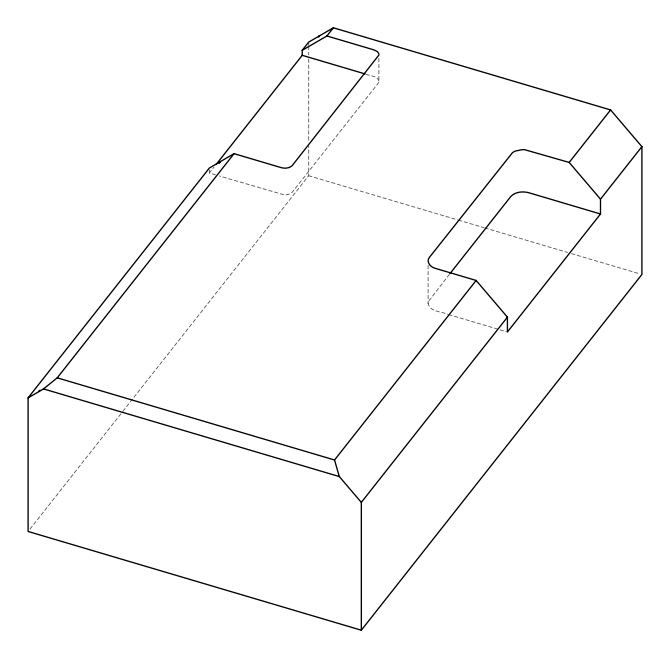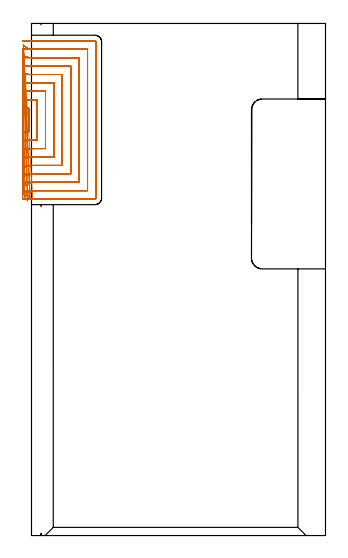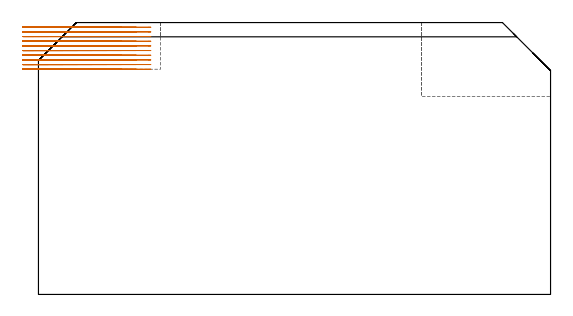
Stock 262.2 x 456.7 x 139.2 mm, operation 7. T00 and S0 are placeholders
(PLAN: 7 operations, 2 tool changes, 133.7 min)
(1 AREA_MILL | FG_CHAMFER_SURFACE | UGT0205_001 | 16.81 min | 57007 mm3)
(2 AREA_MILL_1 | FG_CHAMFER_SURFACE_1 | UGT0205_001 | 17.43 min | 74457 mm3)
(3 AREA_MILL_2 | FG_CHAMFER_SURFACE_2 | UGT0205_001 | 0.86 min | 3445 mm3)
(4 AREA_MILL_3 | FG_CHAMFER_SURFACE_3 | UGT0205_001 | 5.24 min | 22897 mm3)
(5 AREA_MILL_4 | FG_CHAMFER_SURFACE_4 | UGT0205_001 | 5.62 min | 5944 mm3)
(6 MILL_SLOT | SLOT_PARTIAL_RECTANGULAR | NXT0201_012 | Follow Part, ap 4, ae 75% | 34.29 min | 372490 mm3)
(7 MILL_SLOT_1 | SLOT_PARTIAL_RECTANGULAR_1 | NXT0201_013 | Follow Part, ap 2.5, ae 75% | 53.49 min | 222386 mm3)
(TOOL UGT0205_001 | Chamfer Mill 20 x 3 x 45 deg. | D20 FL50 Z2)
(TOOL NXT0201_012 | ENDMILL 16mm [2P460-1600-NA 1630] | D16 FL38 Z6)
(TOOL NXT0201_013 | ENDMILL 10mm | D10 FL30 Z4)
(OP 7 MILL_SLOT_1)
G17 G21 G94 G90
T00 M6
G54
G17 G0 G90 X-7.981 Y359.391 S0 M3
G43 Z149.2 H0
Z136.81
G94 G1 X-5. Y359.725 F250.
G2 X-2.5 Y359.953 R60. F500.
G1 Y381.25
G2 X-5. Y381.404 R60.
G1 X-7.99 Y381.651 F250.
X-7.976 Y351.789
X-5. Y352.172
G2 X1.693 Y352.6 R52.5 F500.
G1 X5.
Y388.7
X-0.056
G2 X-5. Y388.933 R52.5
G1 X-7.987 Y389.216 F250.
X-7.967 Y344.153
X-5. Y344.599
G2 X1.693 Y345.1 R45. F500.
G1 X12.5
Y396.2
X-0.056
G2 X-5. Y396.472 R45.
G1 X-7.982 Y396.802 F250.
X-7.952 Y336.462
X-5. Y336.998
G2 X1.693 Y337.6 R37.5 F500.
G1 X20.
Y403.7
X-0.056
G2 X-5. Y404.027 R37.5
G1 X-7.974 Y404.423 F250.
X-7.924 Y328.674
X-5. Y329.344
G2 X1.693 Y330.1 R30. F500.
G1 X27.5
Y411.2
X-0.056
G2 X-5. Y411.61 R30.
G1 X-7.959 Y412.105 F250.
X-7.864 Y320.689
X-5. Y321.581
G2 X1.693 Y322.6 R22.5 F500.
G1 X35.
Y418.7
X-0.056
G2 X-5. Y419.25 R22.5
G1 X-7.927 Y419.909 F250.
X-7.685 Y312.185
X-5. Y313.524
G2 X1.693 Y315.1 R15. F500.
G1 X42.5
Y426.2
X-0.056
G2 X-5. Y427.038 R15.
G1 X-7.832 Y428.027 F250.
X-6.31 Y301.194
X-4.829 Y303.803
G2 X1.693 Y307.6 R7.5 F500.
G1 X50.
Y433.7
X-0.056
G2 X-5. Y435.56 R7.5
G1 X-7.256 Y437.537 F250.
X-1.307 Y300.1 F500.
X1.693 F250.
X56.6 F500.
G3 X57.5 Y301. R0.9
G1 Y440.3
G3 X56.6 Y441.2 R0.9
G1 X-0.056
X-3.056 F250.
G0 Z149.2
X-7.965 Y358.952
Z134.42
G1 X-5. Y359.406
G2 X-2.5 Y359.736 R60. F500.
G1 Y381.25
G2 X-5. Y381.404 R60.
G1 X-7.99 Y381.651 F250.
X-7.955 Y351.286
X-5. Y351.806
G2 X4.097 Y352.6 R52.5 F500.
G1 X5.
Y388.7
X-0.056
G2 X-5. Y388.933 R52.5
G1 X-7.987 Y389.216 F250.
X-7.938 Y343.565
X-5. Y344.171
G2 X4.097 Y345.1 R45. F500.
G1 X12.5
Y396.2
X-0.056
G2 X-5. Y396.472 R45.
G1 X-7.982 Y396.802 F250.
X-7.91 Y335.752
X-5. Y336.48
G2 X4.097 Y337.6 R37.5 F500.
G1 X20.
Y403.7
X-0.056
G2 X-5. Y404.027 R37.5
G1 X-7.974 Y404.423 F250.
X-7.859 Y327.778
X-5. Y328.688
G2 X4.097 Y330.1 R30. F500.
G1 X27.5
Y411.2
X-0.056
G2 X-5. Y411.61 R30.
G1 X-7.959 Y412.105 F250.
X-7.744 Y319.466
X-5. Y320.679
G2 X4.097 Y322.6 R22.5 F500.
G1 X35.
Y418.7
X-0.056
G2 X-5. Y419.25 R22.5
G1 X-7.927 Y419.909 F250.
X-7.385 Y310.208
X-5. Y312.027
G2 X4.097 Y315.1 R15. F500.
G1 X42.5
Y426.2
X-0.056
G2 X-5. Y427.038 R15.
G1 X-7.832 Y428.027 F250.
X-3.797 Y298.385 F500.
X-3.3 Y301.343 F250.
G2 X4.097 Y307.6 R7.5 F500.
G1 X50.
Y433.7
X-0.056
G2 X-5. Y435.56 R7.5
G1 X-7.256 Y437.537 F250.
X1.097 Y300.1 F500.
X4.097 F250.
X56.6 F500.
G3 X57.5 Y301. R0.9
G1 Y440.3
G3 X56.6 Y441.2 R0.9
G1 X-0.056
X-3.056 F250.
G0 Z149.2
X-7.981 Y359.388
Z132.03
G1 X-5. Y359.723
G2 X-2.5 Y359.952 R60. F500.
G1 Y381.25
G2 X-5. Y381.404 R60.
G1 X-7.99 Y381.651 F250.
X-7.975 Y351.785
X-5. Y352.169
G2 X1.714 Y352.6 R52.5 F500.
G1 X5.
Y388.7
X-0.056
G2 X-5. Y388.933 R52.5
G1 X-7.987 Y389.216 F250.
X-7.966 Y344.149
X-5. Y344.596
G2 X1.714 Y345.1 R45. F500.
G1 X12.5
Y396.2
X-0.056
G2 X-5. Y396.472 R45.
G1 X-7.982 Y396.802 F250.
X-7.952 Y336.457
X-5. Y336.994
G2 X1.714 Y337.6 R37.5 F500.
G1 X20.
Y403.7
X-0.056
G2 X-5. Y404.027 R37.5
G1 X-7.974 Y404.423 F250.
X-7.924 Y328.668
X-5. Y329.339
G2 X1.714 Y330.1 R30. F500.
G1 X27.5
Y411.2
X-0.056
G2 X-5. Y411.61 R30.
G1 X-7.959 Y412.105 F250.
X-7.863 Y320.68
X-5. Y321.575
G2 X1.714 Y322.6 R22.5 F500.
G1 X35.
Y418.7
X-0.056
G2 X-5. Y419.25 R22.5
G1 X-7.927 Y419.909 F250.
X-7.683 Y312.171
X-5. Y313.514
G2 X1.714 Y315.1 R15. F500.
G1 X42.5
Y426.2
X-0.056
G2 X-5. Y427.038 R15.
G1 X-7.832 Y428.027 F250.
X-6.294 Y301.164
X-4.822 Y303.779
G2 X1.714 Y307.6 R7.5 F500.
G1 X50.
Y433.7
X-0.056
G2 X-5. Y435.56 R7.5
G1 X-7.256 Y437.537 F250.
X-1.286 Y300.1 F500.
X1.714 F250.
X56.6 F500.
G3 X57.5 Y301. R0.9
G1 Y440.3
G3 X56.6 Y441.2 R0.9
G1 X-0.056
X-3.056 F250.
G0 Z149.2
X-7.99 Y359.669
Z129.64
G1 X-5. Y359.908
G2 X-2.5 Y360.056 R60. F500.
G1 Y381.244
G2 X-5. Y381.393 R60.
G1 X-7.99 Y381.633 F250.
X-7.987 Y352.107
X-5. Y352.381
G2 X-0.209 Y352.6 R52.5 F500.
G1 X5.
Y388.7
X-0.195
G2 X-5. Y388.92 R52.5
G1 X-7.987 Y389.195 F250.
X-7.983 Y344.525
X-5. Y344.844
G2 X-0.209 Y345.1 R45. F500.
G1 X12.5
Y396.2
X-0.195
G2 X-5. Y396.457 R45.
G1 X-7.983 Y396.778 F250.
X-7.975 Y336.909
X-5. Y337.293
G2 X-0.209 Y337.6 R37.5 F500.
G1 X20.
Y403.7
X-0.195
G2 X-5. Y404.009 R37.5
G1 X-7.975 Y404.394 F250.
X-7.961 Y329.236
X-5. Y329.715
G2 X-0.209 Y330.1 R30. F500.
G1 X27.5
Y411.2
X-0.195
G2 X-5. Y411.587 R30.
G1 X-7.961 Y412.068 F250.
X-7.931 Y321.445
X-5. Y322.084
G2 X-0.209 Y322.6 R22.5 F500.
G1 X35.
Y418.7
X-0.195
G2 X-5. Y419.219 R22.5
G1 X-7.931 Y419.86 F250.
X-7.843 Y313.356
X-5. Y314.314
G2 X-0.209 Y315.1 R15. F500.
G1 X42.5
Y426.2
X-0.195
G2 X-5. Y426.99 R15.
G1 X-7.842 Y427.951 F250.
X-7.308 Y303.954
X-5. Y305.87
G2 X-0.209 Y307.6 R7.5 F500.
G1 X50.
Y433.7
X-0.195
G2 X-5. Y435.441 R7.5
G1 X-7.303 Y437.363 F250.
X-3.209 Y300.1 F500.
X-0.209 F250.
X56.6 F500.
G3 X57.5 Y301. R0.9
G1 Y440.3
G3 X56.6 Y441.2 R0.9
G1 X-0.195
X-3.195 F250.
G0 Z149.2
X-7.999 Y359.983
Z127.25
G1 X-5. Y360.073
G2 X-3.196 Y360.1 R60. F500.
G1 X-2.5
Y381.2
X-3.191
G2 X-5. Y381.227 R60.
G1 X-7.999 Y381.318 F250.
X-7.998 Y352.466
X-5. Y352.569
G2 X-3.196 Y352.6 R52.5 F500.
G1 X5.
Y388.7
X-3.191
G2 X-5. Y388.731 R52.5
G1 X-7.998 Y388.835 F250.
Y344.944
X-5. Y345.064
G2 X-3.196 Y345.1 R45. F500.
G1 X12.5
Y396.2
X-3.191
G2 X-5. Y396.236 R45.
G1 X-7.998 Y396.357 F250.
X-7.997 Y337.412
X-5. Y337.557
G2 X-3.196 Y337.6 R37.5 F500.
G1 X20.
Y403.7
X-3.191
G2 X-5. Y403.744 R37.5
G1 X-7.997 Y403.888 F250.
X-7.995 Y329.865
X-5. Y330.046
G2 X-3.196 Y330.1 R30. F500.
G1 X27.5
Y411.2
X-3.191
G2 X-5. Y411.255 R30.
G1 X-7.995 Y411.435 F250.
X-7.99 Y322.287
X-5. Y322.528
G2 X-3.196 Y322.6 R22.5 F500.
G1 X35.
Y418.7
X-3.191
G2 X-5. Y418.773 R22.5
G1 X-7.99 Y419.014 F250.
X-7.978 Y314.63
X-5. Y314.991
G2 X-3.196 Y315.1 R15. F500.
G1 X42.5
Y426.2
X-3.191
G2 X-5. Y426.309 R15.
G1 X-7.978 Y426.671 F250.
X-7.912 Y306.658
X-5. Y307.38
G2 X-3.196 Y307.6 R7.5 F500.
G1 X50.
Y433.7
X-3.191
G2 X-5. Y433.921 R7.5
G1 X-7.911 Y434.645 F250.
X-6.196 Y300.1
X-3.196
X56.6 F500.
G3 X57.5 Y301. R0.9
G1 Y440.3
G3 X56.6 Y441.2 R0.9
G1 X-3.191
X-6.191 F250.
G0 X-8. Y360.089 Z124.86
G1 X-5. Y360.1
X-4.795 F500.
X-2.5
Y381.2
X-4.792
X-5.
X-8. Y381.211 F250.
Y352.588
X-5. Y352.6
X-4.795 F500.
X5.
Y388.7
X-4.792
X-5.
X-8. Y388.712 F250.
Y345.086
X-5. Y345.1
X-4.795 F500.
X12.5
Y396.2
X-4.792
X-5.
X-8. Y396.214 F250.
Y337.583
X-5. Y337.599
X-4.795 Y337.6 F500.
X20.
Y403.7
X-4.792
X-5. Y403.701
X-8. Y403.717 F250.
Y330.079
X-5. Y330.099
X-4.795 Y330.1 F500.
X27.5
Y411.2
X-4.792
X-5. Y411.201
X-8. Y411.222 F250.
Y322.572
X-5. Y322.599
X-4.795 Y322.6 F500.
X35.
Y418.7
X-4.792
X-5. Y418.701
X-8. Y418.729 F250.
Y315.058
X-5. Y315.099
G2 X-4.795 Y315.1 R15. F500.
G1 X42.5
Y426.2
X-4.792
G2 X-5. Y426.201 R15.
G1 X-8. Y426.243 F250.
X-7.999 Y307.515
X-5. Y307.597
G2 X-4.795 Y307.6 R7.5 F500.
G1 X50.
Y433.7
X-4.792
G2 X-5. Y433.703 R7.5
G1 X-7.999 Y433.786 F250.
X-7.795 Y300.1
X-4.795
X56.6 F500.
G3 X57.5 Y301. R0.9
G1 Y440.3
G3 X56.6 Y441.2 R0.9
G1 X-4.792
X-7.792 F250.
G0 X-8. Y360.1 Z122.47
G1 X-5.
X-2.5 F500.
Y381.2
X-5.
X-8. F250.
Y352.6
X-5.
X5. F500.
Y388.7
X-5.
X-8. F250.
Y345.1
X-5.
X12.5 F500.
Y396.2
X-5.
X-8. F250.
Y337.6
X-5.
X20. F500.
Y403.7
X-5.
X-8. F250.
Y330.1
X-5.
X27.5 F500.
Y411.2
X-5.
X-8. F250.
Y322.6
X-5.
X35. F500.
Y418.7
X-5.
X-8. F250.
Y315.1
X-5.
X42.5 F500.
Y426.2
X-5.
X-8. F250.
Y307.6
X-5.
X50. F500.
Y433.7
X-5.
X-8. F250.
Y300.1
X-5.
X56.6 F500.
G3 X57.5 Y301. R0.9
G1 Y440.3
G3 X56.6 Y441.2 R0.9
G1 X-5.
X-8. F250.
G0 Y360.1 Z120.08
G1 X-5.
X-2.5 F500.
Y381.2
X-5.
X-8. F250.
Y352.6
X-5.
X5. F500.
Y388.7
X-5.
X-8. F250.
Y345.1
X-5.
X12.5 F500.
Y396.2
X-5.
X-8. F250.
Y337.6
X-5.
X20. F500.
Y403.7
X-5.
X-8. F250.
Y330.1
X-5.
X27.5 F500.
Y411.2
X-5.
X-8. F250.
Y322.6
X-5.
X35. F500.
Y418.7
X-5.
X-8. F250.
Y315.1
X-5.
X42.5 F500.
Y426.2
X-5.
X-8. F250.
Y307.6
X-5.
X50. F500.
Y433.7
X-5.
X-8. F250.
Y300.1
X-5.
X56.6 F500.
G3 X57.5 Y301. R0.9
G1 Y440.3
G3 X56.6 Y441.2 R0.9
G1 X-5.
X-8. F250.
G0 Y360.1 Z117.69
G1 X-5.
X-2.5 F500.
Y381.2
X-5.
X-8. F250.
Y352.6
X-5.
X5. F500.
Y388.7
X-5.
X-8. F250.
Y345.1
X-5.
X12.5 F500.
Y396.2
X-5.
X-8. F250.
Y337.6
X-5.
X20. F500.
Y403.7
X-5.
X-8. F250.
Y330.1
X-5.
X27.5 F500.
Y411.2
X-5.
X-8. F250.
Y322.6
X-5.
X35. F500.
Y418.7
X-5.
X-8. F250.
Y315.1
X-5.
X42.5 F500.
Y426.2
X-5.
X-8. F250.
Y307.6
X-5.
X50. F500.
Y433.7
X-5.
X-8. F250.
Y300.1
X-5.
X56.6 F500.
G3 X57.5 Y301. R0.9
G1 Y440.3
G3 X56.6 Y441.2 R0.9
G1 X-5.
X-8. F250.
G0 Y360.1 Z115.3
G1 X-5.
X-2.5 F500.
Y381.2
X-5.
X-8. F250.
Y352.6
X-5.
X5. F500.
Y388.7
X-5.
X-8. F250.
Y345.1
X-5.
X12.5 F500.
Y396.2
X-5.
X-8. F250.
Y337.6
X-5.
X20. F500.
Y403.7
X-5.
X-8. F250.
Y330.1
X-5.
X27.5 F500.
Y411.2
X-5.
X-8. F250.
Y322.6
X-5.
X35. F500.
Y418.7
X-5.
X-8. F250.
Y315.1
X-5.
X42.5 F500.
Y426.2
X-5.
X-8. F250.
Y307.6
X-5.
X50. F500.
Y433.7
X-5.
X-8. F250.
Y300.1
X-5.
X56.6 F500.
G3 X57.5 Y301. R0.9
G1 Y440.3
G3 X56.6 Y441.2 R0.9
G1 X-5.
X-8. F250.
G0 Z149.2
M5
M2
